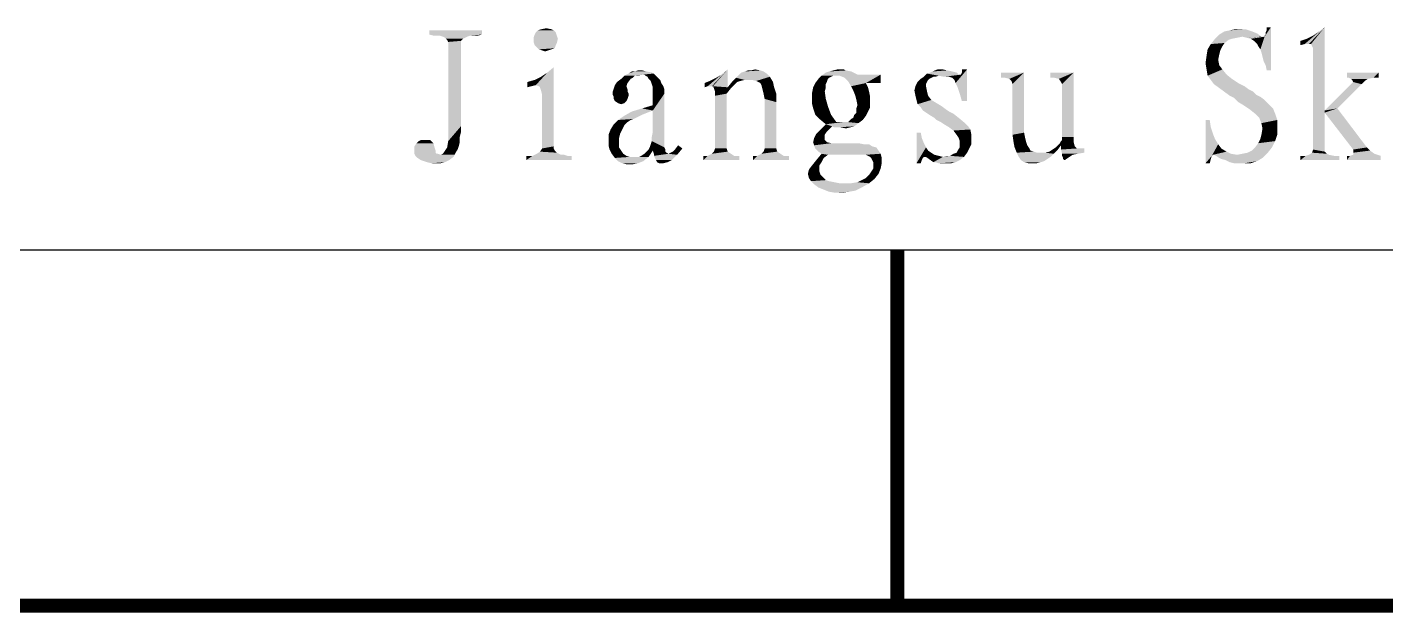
# Model space of a CAD drawing. Header units: millimetres. Extents: x 336 to 634, y 189 to 399.
# Drawn here: x 571.83 to 590.91, y 189.08 to 197.3 of the extents above; entities that cross this region are included whole.
import ezdxf

# ---------------------------------------------------------------- set-up
doc = ezdxf.new("R2010")
doc.units = ezdxf.units.MM

msp = doc.modelspace()

# ---------------------------------------------------------------- linework, layer by layer
at = {"color": 7, "linetype": 'Continuous'}
msp.add_line((361.54993, 194.17685), (628.54993, 194.17685), dxfattribs=at)
at = {"color": 7, "linetype": 'Continuous', "const_width": 0.2}
msp.add_lwpolyline([(584.04993, 194.17685), (584.04993, 189.17685)], dxfattribs=at)
at = {"color": 3, "linetype": 'Continuous', "const_width": 0.2}
msp.add_lwpolyline([(336.54993, 189.17685), (633.54993, 189.17685)], dxfattribs=at)
at = {"color": 7, "linetype": 'Continuous'}
for points in [[(578.21575, 197.25809), (577.47501, 197.19883), (577.47501, 197.25809)], [(577.47501, 197.19883), (578.21575, 197.25809), (578.21575, 197.19883)], [(578.21575, 197.19883), (577.53427, 197.18402), (577.47501, 197.19883)], [(577.57871, 197.18402), (577.53427, 197.18402), (578.21575, 197.19883)], [(577.62316, 197.18402), (577.57871, 197.18402), (578.21575, 197.19883)], [(578.05279, 197.18402), (577.62316, 197.18402), (578.21575, 197.19883)], [(578.05279, 197.18402), (577.6676, 197.1692), (577.62316, 197.18402)], [(577.6676, 197.1692), (578.05279, 197.18402), (578.00834, 197.1692)], [(578.00834, 197.1692), (577.69723, 197.15439), (577.6676, 197.1692)], [(577.69723, 197.15439), (578.00834, 197.1692), (577.97871, 197.15439)], [(577.97871, 197.15439), (577.71205, 197.13957), (577.69723, 197.15439)], [(577.71205, 197.13957), (577.97871, 197.15439), (577.94908, 197.13957)], [(577.94908, 197.13957), (577.72686, 197.12476), (577.71205, 197.13957)], [(577.72686, 197.12476), (577.94908, 197.13957), (577.93427, 197.12476)], [(578.09723, 197.18402), (578.05279, 197.18402), (578.21575, 197.19883)], [(578.09723, 197.18402), (578.21575, 197.19883), (578.15649, 197.18402)], [(579.2676, 197.18402), (578.94168, 197.15439), (578.95649, 197.19883)], [(578.94168, 197.15439), (579.2676, 197.18402), (579.28242, 197.13957)], [(579.28242, 197.13957), (578.94168, 197.09513), (578.94168, 197.15439)], [(578.94168, 197.09513), (579.28242, 197.13957), (579.2676, 197.08031)], [(579.25279, 197.22846), (578.95649, 197.19883), (578.97131, 197.22846)], [(578.95649, 197.19883), (579.25279, 197.22846), (579.2676, 197.18402)], [(579.22316, 197.25809), (578.97131, 197.22846), (579.00094, 197.25809)], [(578.97131, 197.22846), (579.22316, 197.25809), (579.25279, 197.22846)], [(579.19353, 197.27291), (579.00094, 197.25809), (579.04538, 197.27291)], [(579.00094, 197.25809), (579.19353, 197.27291), (579.22316, 197.25809)], [(579.04538, 197.27291), (579.11945, 197.28772), (579.19353, 197.27291)], [(588.74908, 197.13957), (588.70464, 197.12476), (588.45279, 197.0655)], [(588.74908, 197.13957), (588.45279, 197.0655), (588.51205, 197.13957)], [(588.89723, 197.1692), (588.51205, 197.13957), (588.57131, 197.19883)], [(588.89723, 197.1692), (588.82316, 197.15439), (588.51205, 197.13957)], [(588.51205, 197.13957), (588.82316, 197.15439), (588.74908, 197.13957)], [(589.03057, 197.24328), (589.10464, 197.21365), (588.57131, 197.19883)], [(589.03057, 197.24328), (588.57131, 197.19883), (588.64538, 197.24328)], [(588.89723, 197.1692), (588.57131, 197.19883), (589.10464, 197.21365)], [(588.98612, 197.25809), (588.64538, 197.24328), (588.71945, 197.25809)], [(588.64538, 197.24328), (588.98612, 197.25809), (589.03057, 197.24328)], [(588.8676, 197.27291), (588.94168, 197.27291), (588.71945, 197.25809)], [(588.8676, 197.27291), (588.71945, 197.25809), (588.79353, 197.27291)], [(588.71945, 197.25809), (588.94168, 197.27291), (588.98612, 197.25809)], [(588.89723, 197.1692), (589.10464, 197.21365), (589.1639, 197.1692)], [(589.1639, 197.1692), (588.95649, 197.15439), (588.89723, 197.1692)], [(589.19353, 197.1692), (589.20834, 197.1692), (588.95649, 197.15439)], [(589.17871, 197.1692), (589.19353, 197.1692), (588.95649, 197.15439)], [(589.1639, 197.1692), (589.17871, 197.1692), (588.95649, 197.15439)], [(589.01575, 197.13957), (588.95649, 197.15439), (589.20834, 197.1692)], [(589.0602, 197.10994), (589.01575, 197.13957), (589.20834, 197.1692)], [(589.08983, 197.08031), (589.0602, 197.10994), (589.20834, 197.1692)], [(589.10464, 197.0655), (589.08983, 197.08031), (589.20834, 197.1692)], [(589.11945, 197.03587), (589.10464, 197.0655), (589.20834, 197.1692)], [(589.14908, 196.99143), (589.11945, 197.03587), (589.20834, 197.1692)], [(589.14908, 196.99143), (589.20834, 197.1692), (589.29723, 197.30254)], [(589.1639, 196.94698), (589.14908, 196.99143), (589.29723, 197.30254)], [(589.17871, 196.88772), (589.1639, 196.94698), (589.29723, 197.30254)], [(589.19353, 196.82846), (589.17871, 196.88772), (589.29723, 197.30254)], [(589.22316, 196.7692), (589.19353, 196.82846), (589.29723, 197.30254)], [(589.20834, 197.1692), (589.22316, 197.19883), (589.29723, 197.30254)], [(589.20834, 197.1692), (589.20834, 197.18402), (589.22316, 197.19883)], [(589.22316, 197.22846), (589.23797, 197.25809), (589.29723, 197.30254)], [(589.22316, 197.19883), (589.22316, 197.22846), (589.29723, 197.30254)], [(589.23797, 196.69513), (589.22316, 196.7692), (589.29723, 197.30254)], [(589.29723, 197.30254), (589.23797, 197.25809), (589.23797, 197.30254)], [(589.23797, 196.69513), (589.29723, 197.30254), (589.29723, 196.69513)], [(589.77131, 197.0655), (589.71205, 197.10994), (589.80094, 197.13957)], [(589.77131, 197.0655), (589.97871, 197.24328), (590.05279, 197.30254)], [(589.83057, 197.0655), (589.77131, 197.0655), (590.05279, 197.30254)], [(589.77131, 197.0655), (589.88983, 197.18402), (589.97871, 197.24328)], [(589.77131, 197.0655), (589.80094, 197.13957), (589.88983, 197.18402)], [(589.8602, 197.0655), (589.83057, 197.0655), (590.05279, 197.30254)], [(589.87501, 197.03587), (589.8602, 197.0655), (590.05279, 197.30254)], [(589.88983, 197.00624), (589.87501, 197.03587), (590.05279, 197.30254)], [(589.88983, 196.94698), (589.88983, 197.00624), (590.05279, 197.30254)], [(589.88983, 196.94698), (590.05279, 197.30254), (590.05279, 196.13217)], [(577.93427, 197.12476), (577.74168, 197.09513), (577.72686, 197.12476)], [(577.93427, 197.12476), (577.91945, 197.10994), (577.74168, 197.09513)], [(577.74168, 197.09513), (577.91945, 197.10994), (577.91945, 195.90994)], [(577.91945, 195.90994), (577.74168, 195.70254), (577.74168, 197.09513)], [(579.2676, 197.08031), (578.95649, 197.05068), (578.94168, 197.09513)], [(578.95649, 197.05068), (579.2676, 197.08031), (579.25279, 197.05068)], [(579.25279, 197.05068), (578.98612, 197.02105), (578.95649, 197.05068)], [(578.98612, 197.02105), (579.25279, 197.05068), (579.23797, 197.00624)], [(579.23797, 197.00624), (579.01575, 196.99143), (578.98612, 197.02105)], [(579.01575, 196.99143), (579.23797, 197.00624), (579.19353, 196.99143)], [(579.19353, 196.99143), (579.0602, 196.97661), (579.01575, 196.99143)], [(579.0602, 196.97661), (579.19353, 196.99143), (579.14908, 196.97661)], [(579.14908, 196.97661), (579.10464, 196.9618), (579.0602, 196.97661)], [(588.58612, 196.97661), (588.39353, 196.90254), (588.40834, 196.99143)], [(588.58612, 196.97661), (588.57131, 196.91735), (588.39353, 196.90254)], [(588.61575, 197.03587), (588.40834, 196.99143), (588.45279, 197.0655)], [(588.40834, 196.99143), (588.61575, 197.03587), (588.58612, 196.97661)], [(588.70464, 197.12476), (588.64538, 197.08031), (588.45279, 197.0655)], [(588.45279, 197.0655), (588.64538, 197.08031), (588.61575, 197.03587)], [(589.77131, 197.0655), (589.71205, 197.05068), (589.71205, 197.10994)], [(590.05279, 196.13217), (589.88983, 195.58402), (589.88983, 196.94698)], [(588.55649, 196.84328), (588.37871, 196.79883), (588.39353, 196.90254)], [(588.37871, 196.79883), (588.55649, 196.84328), (588.57131, 196.7692)], [(588.57131, 196.7692), (588.39353, 196.70994), (588.37871, 196.79883)], [(588.39353, 196.90254), (588.57131, 196.91735), (588.55649, 196.84328)], [(588.39353, 196.70994), (588.57131, 196.7692), (588.61575, 196.70994)], [(578.97131, 196.48772), (578.85279, 196.53217), (578.95649, 196.5618)], [(578.97131, 196.48772), (578.95649, 196.5618), (579.04538, 196.60624)], [(578.97131, 196.48772), (579.13427, 196.6655), (579.22316, 196.73957)], [(579.01575, 196.47291), (578.97131, 196.48772), (579.22316, 196.73957)], [(578.97131, 196.48772), (579.04538, 196.60624), (579.13427, 196.6655)], [(579.03057, 196.45809), (579.01575, 196.47291), (579.22316, 196.73957)], [(579.04538, 196.41365), (579.03057, 196.45809), (579.22316, 196.73957)], [(579.0602, 196.35439), (579.04538, 196.41365), (579.22316, 196.73957)], [(579.0602, 196.35439), (579.22316, 196.73957), (579.22316, 195.62846)], [(580.30464, 196.57661), (580.11205, 196.53217), (580.17131, 196.57661)], [(580.11205, 196.53217), (580.30464, 196.57661), (580.2602, 196.51735)], [(580.3639, 196.62105), (580.33427, 196.59142), (580.17131, 196.57661)], [(580.3639, 196.62105), (580.17131, 196.57661), (580.21575, 196.62105)], [(580.17131, 196.57661), (580.33427, 196.59142), (580.30464, 196.57661)], [(580.63057, 196.65068), (580.4676, 196.63587), (580.21575, 196.62105)], [(580.63057, 196.65068), (580.21575, 196.62105), (580.27501, 196.65068)], [(580.3639, 196.62105), (580.21575, 196.62105), (580.4676, 196.63587)], [(580.52686, 196.68031), (580.60094, 196.6655), (580.27501, 196.65068)], [(580.3639, 196.68031), (580.52686, 196.68031), (580.27501, 196.65068)], [(580.3639, 196.68031), (580.27501, 196.65068), (580.31945, 196.68031)], [(580.27501, 196.65068), (580.60094, 196.6655), (580.63057, 196.65068)], [(580.4676, 196.69513), (580.3639, 196.68031), (580.40834, 196.69513)], [(580.3639, 196.68031), (580.4676, 196.69513), (580.52686, 196.68031)], [(580.3639, 196.62105), (580.4676, 196.63587), (580.40834, 196.62105)], [(580.49723, 196.63587), (580.4676, 196.63587), (580.63057, 196.65068)], [(580.51205, 196.62105), (580.49723, 196.63587), (580.63057, 196.65068)], [(580.51205, 196.62105), (580.63057, 196.65068), (580.6602, 196.62105)], [(580.6602, 196.62105), (580.54168, 196.60624), (580.51205, 196.62105)], [(580.54168, 196.60624), (580.6602, 196.62105), (580.68983, 196.59142)], [(580.68983, 196.59142), (580.55649, 196.57661), (580.54168, 196.60624)], [(580.55649, 196.57661), (580.68983, 196.59142), (580.71945, 196.5618)], [(580.71945, 196.5618), (580.58612, 196.54698), (580.55649, 196.57661)], [(580.58612, 196.54698), (580.71945, 196.5618), (580.73427, 196.51735)], [(581.38612, 196.47291), (581.57871, 196.63587), (581.6676, 196.70994)], [(581.44538, 196.47291), (581.38612, 196.47291), (581.6676, 196.70994)], [(581.38612, 196.47291), (581.50464, 196.59143), (581.57871, 196.63587)], [(581.38612, 196.47291), (581.41575, 196.54698), (581.50464, 196.59143)], [(581.4602, 196.47291), (581.44538, 196.47291), (581.6676, 196.70994)], [(581.4602, 196.47291), (581.6676, 196.70994), (581.6676, 196.45809)], [(581.90464, 196.5618), (581.72686, 196.53217), (581.78612, 196.59143)], [(581.90464, 196.5618), (581.84538, 196.54698), (581.72686, 196.53217)], [(582.2602, 196.60624), (581.78612, 196.59143), (581.83057, 196.63587)], [(581.90464, 196.5618), (581.78612, 196.59143), (582.2602, 196.60624)], [(582.21575, 196.65068), (581.83057, 196.63587), (581.8602, 196.6655)], [(581.83057, 196.63587), (582.21575, 196.65068), (582.2602, 196.60624)], [(582.17131, 196.68031), (581.8602, 196.6655), (581.90464, 196.68031)], [(581.8602, 196.6655), (582.17131, 196.68031), (582.21575, 196.65068)], [(581.99353, 196.69513), (582.12686, 196.69513), (581.90464, 196.68031)], [(581.99353, 196.69513), (581.90464, 196.68031), (581.94908, 196.69513)], [(581.90464, 196.68031), (582.12686, 196.69513), (582.17131, 196.68031)], [(581.9639, 196.5618), (581.90464, 196.5618), (582.2602, 196.60624)], [(582.00834, 196.5618), (581.9639, 196.5618), (582.2602, 196.60624)], [(581.99353, 196.69513), (582.05279, 196.70994), (582.12686, 196.69513)], [(582.0676, 196.54698), (582.00834, 196.5618), (582.2602, 196.60624)], [(582.09723, 196.53217), (582.0676, 196.54698), (582.2602, 196.60624)], [(582.09723, 196.53217), (582.2602, 196.60624), (582.30464, 196.53217)], [(583.07501, 196.57661), (583.0602, 196.53217), (582.89723, 196.51735)], [(583.07501, 196.57661), (582.89723, 196.51735), (582.94168, 196.57661)], [(583.14908, 196.62106), (583.11945, 196.60624), (582.94168, 196.57661)], [(583.14908, 196.62106), (582.94168, 196.57661), (582.98612, 196.62106)], [(583.11945, 196.60624), (583.08983, 196.59143), (582.94168, 196.57661)], [(582.94168, 196.57661), (583.08983, 196.59143), (583.07501, 196.57661)], [(583.48983, 196.63587), (582.98612, 196.62106), (583.04538, 196.6655)], [(583.48983, 196.63587), (583.81575, 196.63587), (582.98612, 196.62106)], [(583.14908, 196.62106), (582.98612, 196.62106), (583.81575, 196.63587)], [(583.40094, 196.68031), (583.04538, 196.6655), (583.08983, 196.68031)], [(583.04538, 196.6655), (583.40094, 196.68031), (583.48983, 196.63587)], [(583.32686, 196.69513), (583.08983, 196.68031), (583.14908, 196.69513)], [(583.08983, 196.68031), (583.32686, 196.69513), (583.40094, 196.68031)], [(583.25279, 196.70994), (583.29723, 196.70994), (583.14908, 196.69513)], [(583.25279, 196.70994), (583.14908, 196.69513), (583.20834, 196.70994)], [(583.14908, 196.69513), (583.29723, 196.70994), (583.32686, 196.69513)], [(583.17871, 196.62106), (583.14908, 196.62106), (583.81575, 196.63587)], [(583.23797, 196.62106), (583.17871, 196.62106), (583.81575, 196.63587)], [(583.31205, 196.59143), (583.23797, 196.62106), (583.81575, 196.63587)], [(583.35649, 196.54698), (583.31205, 196.59143), (583.81575, 196.63587)], [(583.60834, 196.51735), (583.35649, 196.54698), (583.81575, 196.63587)], [(583.60834, 196.51735), (583.81575, 196.63587), (583.81575, 196.51735)], [(584.49723, 196.57661), (584.48242, 196.5618), (584.33427, 196.53217)], [(584.49723, 196.57661), (584.33427, 196.53217), (584.37871, 196.57661)], [(584.33427, 196.53217), (584.48242, 196.5618), (584.4676, 196.53217)], [(584.55649, 196.60624), (584.52686, 196.59142), (584.37871, 196.57661)], [(584.55649, 196.60624), (584.37871, 196.57661), (584.42316, 196.60624)], [(584.37871, 196.57661), (584.52686, 196.59142), (584.49723, 196.57661)], [(584.63057, 196.62105), (584.42316, 196.60624), (584.4676, 196.65068)], [(584.55649, 196.60624), (584.42316, 196.60624), (584.63057, 196.62105)], [(584.88242, 196.6655), (584.4676, 196.65068), (584.51205, 196.6655)], [(584.4676, 196.65068), (584.88242, 196.6655), (584.91205, 196.63587)], [(584.4676, 196.65068), (584.91205, 196.63587), (584.63057, 196.62105)], [(584.82316, 196.68031), (584.51205, 196.6655), (584.54168, 196.68031)], [(584.51205, 196.6655), (584.82316, 196.68031), (584.88242, 196.6655)], [(584.68983, 196.70994), (584.74908, 196.69513), (584.54168, 196.68031)], [(584.68983, 196.70994), (584.54168, 196.68031), (584.61575, 196.70994)], [(584.54168, 196.68031), (584.74908, 196.69513), (584.82316, 196.68031)], [(584.55649, 196.60624), (584.63057, 196.62105), (584.58612, 196.60624)], [(584.92686, 196.63587), (584.94168, 196.63587), (584.63057, 196.62105)], [(584.91205, 196.63587), (584.92686, 196.63587), (584.63057, 196.62105)], [(584.70464, 196.60624), (584.63057, 196.62105), (584.94168, 196.63587)], [(584.77871, 196.60624), (584.70464, 196.60624), (584.94168, 196.63587)], [(584.82316, 196.59142), (584.77871, 196.60624), (584.94168, 196.63587)], [(584.85279, 196.5618), (584.82316, 196.59142), (584.94168, 196.63587)], [(584.8676, 196.51735), (584.85279, 196.5618), (584.94168, 196.63587)], [(584.8676, 196.51735), (584.94168, 196.63587), (585.03057, 196.70994)], [(584.89723, 196.45809), (584.8676, 196.51735), (585.03057, 196.70994)], [(584.92686, 196.3692), (584.89723, 196.45809), (585.03057, 196.70994)], [(584.95649, 196.2655), (584.92686, 196.3692), (585.03057, 196.70994)], [(584.94168, 196.63587), (584.95649, 196.6655), (585.03057, 196.70994)], [(585.03057, 196.70994), (584.95649, 196.6655), (584.95649, 196.70994)], [(584.95649, 196.2655), (585.03057, 196.70994), (585.03057, 196.2655)], [(585.83057, 196.6655), (585.50464, 196.59143), (585.50464, 196.6655)], [(585.5639, 196.59143), (585.50464, 196.59143), (585.83057, 196.6655)], [(585.62316, 196.57661), (585.5639, 196.59143), (585.83057, 196.6655)], [(585.65279, 196.54698), (585.62316, 196.57661), (585.83057, 196.6655)], [(585.6676, 196.50254), (585.65279, 196.54698), (585.83057, 196.6655)], [(585.6676, 196.50254), (585.83057, 196.6655), (585.83057, 195.82105)], [(586.52686, 196.6655), (586.20094, 196.59143), (586.20094, 196.6655)], [(586.2602, 196.59143), (586.20094, 196.59143), (586.52686, 196.6655)], [(586.31945, 196.57661), (586.2602, 196.59143), (586.52686, 196.6655)], [(586.34908, 196.53217), (586.31945, 196.57661), (586.52686, 196.6655)], [(586.3639, 196.50254), (586.34908, 196.53217), (586.52686, 196.6655)], [(586.3639, 196.30994), (586.3639, 196.50254), (586.52686, 196.6655)], [(586.3639, 196.1618), (586.3639, 196.30994), (586.52686, 196.6655)], [(586.3639, 196.02846), (586.3639, 196.1618), (586.52686, 196.6655)], [(586.3639, 195.90994), (586.3639, 196.02846), (586.52686, 196.6655)], [(586.3639, 195.82105), (586.3639, 195.90994), (586.52686, 196.6655)], [(586.3639, 195.7618), (586.3639, 195.82105), (586.52686, 196.6655)], [(586.3639, 195.7618), (586.52686, 196.6655), (586.52686, 195.7618)], [(588.61575, 196.70994), (588.40834, 196.62105), (588.39353, 196.70994)], [(588.61575, 196.70994), (588.67501, 196.63587), (588.40834, 196.62105)], [(588.40834, 196.62105), (588.67501, 196.63587), (588.74908, 196.57661)], [(588.74908, 196.57661), (588.45279, 196.5618), (588.40834, 196.62105)], [(588.45279, 196.5618), (588.74908, 196.57661), (588.83797, 196.51735)], [(588.83797, 196.51735), (588.49723, 196.50254), (588.45279, 196.5618)], [(590.80834, 196.6655), (590.3639, 196.59143), (590.3639, 196.6655)], [(590.39353, 196.59143), (590.3639, 196.59143), (590.80834, 196.6655)], [(590.73427, 196.59143), (590.39353, 196.59143), (590.80834, 196.6655)], [(590.73427, 196.59143), (590.42316, 196.57661), (590.39353, 196.59143)], [(590.42316, 196.57661), (590.73427, 196.59143), (590.6602, 196.57661)], [(590.6602, 196.57661), (590.43797, 196.5618), (590.42316, 196.57661)], [(590.43797, 196.5618), (590.6602, 196.57661), (590.61575, 196.54698)], [(590.61575, 196.54698), (590.45279, 196.53217), (590.43797, 196.5618)], [(590.73427, 196.59143), (590.80834, 196.6655), (590.80834, 196.59143)], [(578.85279, 196.53217), (578.97131, 196.48772), (578.91205, 196.47291)], [(578.91205, 196.47291), (578.85279, 196.45809), (578.85279, 196.53217)], [(580.2602, 196.42846), (580.05279, 196.39883), (580.0676, 196.44328)], [(580.05279, 196.39883), (580.2602, 196.42846), (580.2602, 196.39883)], [(580.2602, 196.39883), (580.27501, 196.3692), (580.05279, 196.35439)], [(580.2602, 196.39883), (580.05279, 196.35439), (580.05279, 196.39883)], [(580.05279, 196.35439), (580.27501, 196.3692), (580.27501, 196.33957)], [(580.24538, 196.47291), (580.0676, 196.44328), (580.08242, 196.48772)], [(580.0676, 196.44328), (580.24538, 196.47291), (580.2602, 196.42846)], [(580.2602, 196.51735), (580.08242, 196.48772), (580.11205, 196.53217)], [(580.08242, 196.48772), (580.2602, 196.51735), (580.24538, 196.47291)], [(580.73427, 196.51735), (580.60094, 196.50254), (580.58612, 196.54698)], [(580.60094, 196.50254), (580.73427, 196.51735), (580.7639, 196.47291)], [(580.7639, 196.47291), (580.61575, 196.45809), (580.60094, 196.50254)], [(580.60094, 195.7618), (580.61575, 195.83587), (580.77871, 196.3692)], [(580.60094, 195.70254), (580.60094, 195.7618), (580.77871, 196.3692)], [(580.60094, 195.70254), (580.77871, 196.3692), (580.77871, 195.61365)], [(580.61575, 196.45809), (580.7639, 196.47291), (580.77871, 196.42846)], [(580.77871, 196.42846), (580.61575, 196.39883), (580.61575, 196.45809)], [(580.61575, 196.39883), (580.77871, 196.42846), (580.77871, 196.3692)], [(580.77871, 196.3692), (580.61575, 196.20624), (580.61575, 196.39883)], [(580.61575, 196.13217), (580.61575, 196.20624), (580.77871, 196.3692)], [(580.61575, 196.01365), (580.61575, 196.13217), (580.77871, 196.3692)], [(580.61575, 195.92476), (580.61575, 196.01365), (580.77871, 196.3692)], [(580.61575, 195.83587), (580.61575, 195.92476), (580.77871, 196.3692)], [(581.38612, 196.47291), (581.34168, 196.51735), (581.41575, 196.54698)], [(581.38612, 196.47291), (581.34168, 196.45809), (581.34168, 196.51735)], [(581.6676, 196.45809), (581.47501, 196.44328), (581.4602, 196.47291)], [(581.71205, 196.44328), (581.47501, 196.44328), (581.6676, 196.45809)], [(581.71205, 196.44328), (581.48983, 196.39883), (581.47501, 196.44328)], [(581.48983, 196.39883), (581.71205, 196.44328), (581.65279, 196.3692)], [(581.65279, 196.3692), (581.48983, 196.33957), (581.48983, 196.39883)], [(581.48983, 195.59883), (581.48983, 196.33957), (581.65279, 196.3692)], [(581.48983, 195.59883), (581.65279, 196.3692), (581.65279, 195.59883)], [(581.80094, 196.53217), (581.77131, 196.50254), (581.6676, 196.45809)], [(581.80094, 196.53217), (581.6676, 196.45809), (581.72686, 196.53217)], [(581.6676, 196.45809), (581.77131, 196.50254), (581.71205, 196.44328)], [(581.72686, 196.53217), (581.84538, 196.54698), (581.80094, 196.53217)], [(582.30464, 196.53217), (582.12686, 196.51735), (582.09723, 196.53217)], [(582.14168, 196.48772), (582.12686, 196.51735), (582.30464, 196.53217)], [(582.14168, 196.48772), (582.30464, 196.53217), (582.31945, 196.45809)], [(582.31945, 196.45809), (582.15649, 196.42846), (582.14168, 196.48772)], [(582.17131, 196.3692), (582.15649, 196.42846), (582.31945, 196.45809)], [(582.17131, 196.3692), (582.31945, 196.45809), (582.34908, 196.3692)], [(582.34908, 196.3692), (582.18612, 196.29513), (582.17131, 196.3692)], [(582.18612, 196.29513), (582.34908, 196.3692), (582.34908, 196.25068)], [(583.04538, 196.45809), (583.03057, 196.39883), (582.85279, 196.38402)], [(583.04538, 196.45809), (582.85279, 196.38402), (582.8676, 196.45809)], [(582.85279, 196.30994), (582.85279, 196.38402), (583.03057, 196.39883)], [(582.85279, 196.30994), (583.03057, 196.39883), (583.04538, 196.29513)], [(583.04538, 196.50254), (582.8676, 196.45809), (582.89723, 196.51735)], [(582.8676, 196.45809), (583.04538, 196.50254), (583.04538, 196.45809)], [(582.89723, 196.51735), (583.0602, 196.53217), (583.04538, 196.50254)], [(583.60834, 196.51735), (583.40094, 196.47291), (583.35649, 196.54698)], [(583.40094, 196.47291), (583.60834, 196.51735), (583.63797, 196.45809)], [(583.63797, 196.45809), (583.43057, 196.41365), (583.40094, 196.47291)], [(583.43057, 196.41365), (583.63797, 196.45809), (583.65279, 196.39883)], [(583.65279, 196.39883), (583.4602, 196.33957), (583.43057, 196.41365)], [(583.4602, 196.33957), (583.65279, 196.39883), (583.6676, 196.32476)], [(584.45279, 196.47291), (584.28983, 196.41365), (584.30464, 196.47291)], [(584.28983, 196.41365), (584.45279, 196.47291), (584.4676, 196.39883)], [(584.4676, 196.39883), (584.30464, 196.33957), (584.28983, 196.41365)], [(584.4676, 196.53217), (584.45279, 196.50254), (584.30464, 196.47291)], [(584.4676, 196.53217), (584.30464, 196.47291), (584.33427, 196.53217)], [(584.30464, 196.47291), (584.45279, 196.50254), (584.45279, 196.47291)], [(584.30464, 196.33957), (584.4676, 196.39883), (584.48242, 196.33957)], [(585.83057, 195.82105), (585.6676, 195.79143), (585.6676, 196.50254)], [(588.49723, 196.50254), (588.83797, 196.51735), (588.92686, 196.47291)], [(588.92686, 196.47291), (588.71945, 196.33957), (588.49723, 196.50254)], [(588.92686, 196.47291), (588.98612, 196.42846), (588.71945, 196.33957)], [(588.98612, 196.42846), (589.04538, 196.39883), (588.71945, 196.33957)], [(589.04538, 196.39883), (589.08983, 196.35439), (588.71945, 196.33957)], [(590.57131, 196.50254), (590.05279, 196.13217), (590.45279, 196.53217)], [(590.57131, 196.50254), (590.23057, 196.1618), (590.05279, 196.13217)], [(590.45279, 196.53217), (590.61575, 196.54698), (590.57131, 196.50254)], [(579.22316, 195.62846), (579.0602, 195.59883), (579.0602, 196.35439)], [(580.27501, 196.33957), (580.0676, 196.32476), (580.05279, 196.35439)], [(580.0676, 196.29513), (580.0676, 196.32476), (580.27501, 196.33957)], [(580.0676, 196.29513), (580.27501, 196.33957), (580.2602, 196.29513)], [(580.2602, 196.29513), (580.08242, 196.2655), (580.0676, 196.29513)], [(580.08242, 196.2655), (580.2602, 196.29513), (580.24538, 196.2655)], [(580.24538, 196.2655), (580.12686, 196.23587), (580.08242, 196.2655)], [(580.12686, 196.23587), (580.24538, 196.2655), (580.21575, 196.23587)], [(580.21575, 196.23587), (580.17131, 196.22105), (580.12686, 196.23587)], [(580.61575, 196.13217), (580.4676, 196.1618), (580.61575, 196.20624)], [(582.34908, 196.25068), (582.18612, 195.59883), (582.18612, 196.29513)], [(582.18612, 195.59883), (582.34908, 196.25068), (582.34908, 195.59883)], [(583.04538, 196.29513), (582.85279, 196.22105), (582.85279, 196.30994)], [(582.85279, 196.22105), (583.04538, 196.29513), (583.07501, 196.19143)], [(583.07501, 196.19143), (582.8676, 196.16179), (582.85279, 196.22105)], [(582.88242, 196.11735), (582.8676, 196.16179), (583.07501, 196.19143)], [(582.89723, 196.07291), (582.88242, 196.11735), (583.07501, 196.19143)], [(582.89723, 196.07291), (583.07501, 196.19143), (583.11945, 196.07291)], [(583.6676, 196.32476), (583.47501, 196.28031), (583.4602, 196.33957)], [(583.47501, 196.28031), (583.6676, 196.32476), (583.6676, 196.25068)], [(583.6676, 196.25068), (583.48983, 196.20624), (583.47501, 196.28031)], [(583.6676, 196.17661), (583.47501, 196.16179), (583.48983, 196.20624)], [(583.47501, 196.16179), (583.6676, 196.17661), (583.63797, 196.11735)], [(583.48983, 196.20624), (583.6676, 196.25068), (583.6676, 196.17661)], [(584.48242, 196.33957), (584.31945, 196.28031), (584.30464, 196.33957)], [(584.31945, 196.28031), (584.48242, 196.33957), (584.52686, 196.28031)], [(584.52686, 196.28031), (584.33427, 196.22105), (584.31945, 196.28031)], [(584.52686, 196.28031), (584.60094, 196.23587), (584.33427, 196.22105)], [(584.33427, 196.22105), (584.60094, 196.23587), (584.67501, 196.19143)], [(584.67501, 196.19143), (584.37871, 196.17661), (584.33427, 196.22105)], [(584.37871, 196.17661), (584.67501, 196.19143), (584.73427, 196.14698)], [(584.73427, 196.14698), (584.40834, 196.13217), (584.37871, 196.17661)], [(588.71945, 196.33957), (589.08983, 196.35439), (589.14908, 196.32476)], [(589.14908, 196.32476), (588.77871, 196.30994), (588.71945, 196.33957)], [(588.77871, 196.30994), (589.14908, 196.32476), (589.20834, 196.28031)], [(589.20834, 196.28031), (588.83797, 196.25068), (588.77871, 196.30994)], [(588.83797, 196.25068), (589.20834, 196.28031), (589.2676, 196.22105)], [(589.2676, 196.22105), (588.91205, 196.20624), (588.83797, 196.25068)], [(588.91205, 196.20624), (589.2676, 196.22105), (589.32686, 196.1618)], [(589.32686, 196.1618), (589.00094, 196.14698), (588.91205, 196.20624)], [(580.30464, 195.99883), (580.2602, 195.9692), (580.0676, 195.93957)], [(580.30464, 195.99883), (580.0676, 195.93957), (580.12686, 195.99883)], [(580.40834, 196.04328), (580.12686, 195.99883), (580.21575, 196.05809)], [(580.40834, 196.04328), (580.34908, 196.01365), (580.12686, 195.99883)], [(580.12686, 195.99883), (580.34908, 196.01365), (580.30464, 195.99883)], [(580.54168, 196.10254), (580.21575, 196.05809), (580.31945, 196.11735)], [(580.54168, 196.10254), (580.4676, 196.07291), (580.21575, 196.05809)], [(580.21575, 196.05809), (580.4676, 196.07291), (580.40834, 196.04328)], [(580.61575, 196.13217), (580.31945, 196.11735), (580.4676, 196.1618)], [(580.31945, 196.11735), (580.61575, 196.13217), (580.54168, 196.10254)], [(583.11945, 196.07291), (582.95649, 196.01365), (582.89723, 196.07291)], [(582.95649, 196.01365), (583.11945, 196.07291), (583.19353, 195.9692)], [(583.19353, 195.9692), (583.04538, 195.93957), (582.95649, 196.01365)], [(583.35649, 195.9692), (583.37131, 195.98402), (583.5639, 195.99883)], [(583.35649, 195.9692), (583.5639, 195.99883), (583.50464, 195.95439)], [(583.5639, 195.99883), (583.37131, 195.98402), (583.40094, 196.01365)], [(583.40094, 196.01365), (583.43057, 196.02846), (583.60834, 196.05809)], [(583.40094, 196.01365), (583.60834, 196.05809), (583.5639, 195.99883)], [(583.60834, 196.05809), (583.43057, 196.02846), (583.44538, 196.07291)], [(583.44538, 196.07291), (583.47501, 196.10254), (583.63797, 196.11735)], [(583.44538, 196.07291), (583.63797, 196.11735), (583.60834, 196.05809)], [(583.63797, 196.11735), (583.47501, 196.10254), (583.47501, 196.16179)], [(584.40834, 196.13217), (584.73427, 196.14698), (584.77871, 196.11735)], [(584.77871, 196.11735), (584.49723, 196.07291), (584.40834, 196.13217)], [(584.77871, 196.11735), (584.83797, 196.08772), (584.49723, 196.07291)], [(584.57131, 196.02846), (584.49723, 196.07291), (584.83797, 196.08772)], [(584.57131, 196.02846), (584.83797, 196.08772), (584.91205, 196.02846)], [(584.91205, 196.02846), (584.60094, 195.99883), (584.57131, 196.02846)], [(584.6602, 195.9692), (584.60094, 195.99883), (584.91205, 196.02846)], [(584.6602, 195.9692), (584.91205, 196.02846), (585.00094, 195.95439)], [(588.43797, 195.99883), (588.45279, 195.89513), (588.37871, 195.39143)], [(588.43797, 195.99883), (588.37871, 195.39143), (588.37871, 195.99883)], [(589.07501, 196.08772), (589.00094, 196.14698), (589.32686, 196.1618)], [(589.07501, 196.08772), (589.32686, 196.1618), (589.35649, 196.08772)], [(589.35649, 196.08772), (589.13427, 196.02846), (589.07501, 196.08772)], [(589.13427, 196.02846), (589.35649, 196.08772), (589.38612, 195.99883)], [(589.38612, 195.99883), (589.1639, 195.95439), (589.13427, 196.02846)], [(589.1639, 195.95439), (589.38612, 195.99883), (589.38612, 195.89513)], [(590.05279, 196.13217), (590.05279, 196.10254), (589.88983, 195.58402)], [(589.88983, 195.58402), (590.05279, 196.10254), (590.05279, 195.55439)], [(590.05279, 196.10254), (590.05279, 196.13217), (590.23057, 196.1618)], [(590.05279, 196.10254), (590.23057, 196.1618), (590.64538, 195.61365)], [(590.64538, 195.61365), (590.45279, 195.58402), (590.05279, 196.10254)], [(577.91945, 195.90994), (577.91945, 195.82105), (577.74168, 195.70254)], [(577.91945, 195.82105), (577.90464, 195.7618), (577.74168, 195.70254)], [(580.18612, 195.8655), (580.15649, 195.80624), (579.99353, 195.79143)], [(580.18612, 195.8655), (579.99353, 195.79143), (580.02316, 195.8655)], [(579.99353, 195.79143), (580.15649, 195.80624), (580.14168, 195.74698)], [(580.23057, 195.93957), (580.21575, 195.92476), (580.02316, 195.8655)], [(580.23057, 195.93957), (580.02316, 195.8655), (580.0676, 195.93957)], [(580.02316, 195.8655), (580.21575, 195.92476), (580.18612, 195.8655)], [(580.0676, 195.93957), (580.2602, 195.9692), (580.23057, 195.93957)], [(583.03057, 195.79143), (582.88242, 195.74698), (582.91205, 195.80624)], [(583.08983, 195.8655), (583.0602, 195.83587), (582.91205, 195.80624)], [(583.08983, 195.8655), (582.91205, 195.80624), (582.97131, 195.8655)], [(582.91205, 195.80624), (583.0602, 195.83587), (583.03057, 195.79143)], [(583.13427, 195.90994), (582.97131, 195.8655), (583.04538, 195.93957)], [(582.97131, 195.8655), (583.13427, 195.90994), (583.08983, 195.8655)], [(583.35649, 195.9692), (583.50464, 195.95439), (583.04538, 195.93957)], [(583.34168, 195.9692), (583.35649, 195.9692), (583.04538, 195.93957)], [(583.31205, 195.9692), (583.34168, 195.9692), (583.04538, 195.93957)], [(583.28242, 195.9692), (583.31205, 195.9692), (583.04538, 195.93957)], [(583.23797, 195.9692), (583.28242, 195.9692), (583.04538, 195.93957)], [(583.19353, 195.9692), (583.23797, 195.9692), (583.04538, 195.93957)], [(583.13427, 195.90994), (583.04538, 195.93957), (583.50464, 195.95439)], [(583.13427, 195.90994), (583.50464, 195.95439), (583.44538, 195.90994)], [(583.44538, 195.90994), (583.1639, 195.89513), (583.13427, 195.90994)], [(583.20834, 195.89513), (583.1639, 195.89513), (583.44538, 195.90994)], [(583.25279, 195.89513), (583.20834, 195.89513), (583.44538, 195.90994)], [(583.25279, 195.89513), (583.44538, 195.90994), (583.38612, 195.89513)], [(583.38612, 195.89513), (583.32686, 195.88031), (583.25279, 195.89513)], [(584.37871, 195.82105), (584.39353, 195.74698), (584.31945, 195.39143)], [(584.37871, 195.82105), (584.31945, 195.39143), (584.31945, 195.82105)], [(585.00094, 195.95439), (584.70464, 195.93957), (584.6602, 195.9692)], [(584.70464, 195.93957), (585.00094, 195.95439), (585.04538, 195.90994)], [(585.04538, 195.90994), (584.77871, 195.89513), (584.70464, 195.93957)], [(584.77871, 195.89513), (585.04538, 195.90994), (585.07501, 195.8655)], [(585.07501, 195.8655), (584.83797, 195.85068), (584.77871, 195.89513)], [(584.88242, 195.79143), (584.83797, 195.85068), (585.07501, 195.8655)], [(584.88242, 195.79143), (585.07501, 195.8655), (585.08983, 195.79143)], [(585.6676, 195.79143), (585.83057, 195.82105), (585.84538, 195.74698)], [(588.45279, 195.89513), (588.48242, 195.80624), (588.37871, 195.39143)], [(588.48242, 195.80624), (588.51205, 195.73217), (588.37871, 195.39143)], [(589.38612, 195.89513), (589.17871, 195.88031), (589.1639, 195.95439)], [(589.1639, 195.79143), (589.17871, 195.88031), (589.38612, 195.89513)], [(589.1639, 195.79143), (589.38612, 195.89513), (589.38612, 195.79143)], [(577.53427, 195.67291), (577.2676, 195.62846), (577.29723, 195.67291)], [(577.2676, 195.62846), (577.53427, 195.67291), (577.54908, 195.61365)], [(577.54908, 195.61365), (577.2676, 195.55439), (577.2676, 195.62846)], [(577.54908, 195.61365), (577.5639, 195.5692), (577.2676, 195.55439)], [(577.51945, 195.68772), (577.29723, 195.67291), (577.32686, 195.70254)], [(577.29723, 195.67291), (577.51945, 195.68772), (577.53427, 195.67291)], [(577.4602, 195.71735), (577.48983, 195.71735), (577.32686, 195.70254)], [(577.41575, 195.71735), (577.4602, 195.71735), (577.32686, 195.70254)], [(577.38612, 195.71735), (577.41575, 195.71735), (577.32686, 195.70254)], [(577.38612, 195.71735), (577.32686, 195.70254), (577.35649, 195.71735)], [(577.32686, 195.70254), (577.48983, 195.71735), (577.51945, 195.68772)], [(577.87501, 195.58402), (577.69723, 195.5692), (577.72686, 195.61365)], [(577.90464, 195.68772), (577.72686, 195.61365), (577.74168, 195.70254)], [(577.90464, 195.68772), (577.88983, 195.62846), (577.72686, 195.61365)], [(577.72686, 195.61365), (577.88983, 195.62846), (577.87501, 195.58402)], [(577.74168, 195.70254), (577.90464, 195.7618), (577.90464, 195.68772)], [(579.0602, 195.59883), (579.22316, 195.62846), (579.22316, 195.59883)], [(580.14168, 195.74698), (579.99353, 195.71735), (579.99353, 195.79143)], [(579.99353, 195.71735), (580.14168, 195.74698), (580.14168, 195.67291)], [(580.14168, 195.67291), (579.99353, 195.64328), (579.99353, 195.71735)], [(579.99353, 195.64328), (580.14168, 195.67291), (580.14168, 195.61365)], [(580.14168, 195.61365), (580.00834, 195.58402), (579.99353, 195.64328)], [(580.00834, 195.58402), (580.14168, 195.61365), (580.17131, 195.5692)], [(580.77871, 195.61365), (580.55649, 195.58402), (580.57131, 195.61365)], [(580.55649, 195.58402), (580.77871, 195.61365), (580.79353, 195.58402)], [(580.57131, 195.61365), (580.58612, 195.65809), (580.60094, 195.70254)], [(580.77871, 195.61365), (580.57131, 195.61365), (580.60094, 195.70254)], [(581.03057, 195.59883), (580.92686, 195.58402), (580.97131, 195.64328)], [(583.03057, 195.74698), (583.03057, 195.71735), (582.8676, 195.68772)], [(583.03057, 195.74698), (582.8676, 195.68772), (582.88242, 195.74698)], [(582.8676, 195.68772), (583.03057, 195.71735), (583.0602, 195.68772)], [(583.0602, 195.68772), (582.88242, 195.64328), (582.8676, 195.68772)], [(582.88242, 195.74698), (583.03057, 195.79143), (583.03057, 195.74698)], [(583.0602, 195.68772), (583.11945, 195.67291), (582.88242, 195.64328)], [(583.50464, 195.67291), (583.57871, 195.65809), (582.88242, 195.64328)], [(583.17871, 195.67291), (583.50464, 195.67291), (582.88242, 195.64328)], [(583.11945, 195.67291), (583.17871, 195.67291), (582.88242, 195.64328)], [(583.57871, 195.65809), (583.65279, 195.65809), (582.88242, 195.64328)], [(582.88242, 195.64328), (583.65279, 195.65809), (583.69723, 195.62846)], [(583.69723, 195.62846), (582.89723, 195.59883), (582.88242, 195.64328)], [(583.69723, 195.62846), (583.75649, 195.61365), (582.89723, 195.59883)], [(582.89723, 195.59883), (583.75649, 195.61365), (583.78612, 195.5692)], [(584.39353, 195.74698), (584.42316, 195.67291), (584.31945, 195.39143)], [(584.42316, 195.67291), (584.45279, 195.61365), (584.31945, 195.39143)], [(584.45279, 195.61365), (584.48242, 195.5692), (584.31945, 195.39143)], [(585.08983, 195.79143), (584.91205, 195.74698), (584.88242, 195.79143)], [(585.0602, 195.59883), (584.89723, 195.5692), (584.92686, 195.61365)], [(584.91205, 195.74698), (585.08983, 195.79143), (585.08983, 195.73217)], [(585.08983, 195.73217), (584.92686, 195.70254), (584.91205, 195.74698)], [(584.92686, 195.65809), (584.92686, 195.70254), (585.08983, 195.73217)], [(584.92686, 195.65809), (585.08983, 195.73217), (585.08983, 195.65809)], [(585.08983, 195.65809), (584.92686, 195.61365), (584.92686, 195.65809)], [(584.92686, 195.61365), (585.08983, 195.65809), (585.0602, 195.59883)], [(585.84538, 195.74698), (585.68242, 195.68772), (585.6676, 195.79143)], [(585.68242, 195.68772), (585.84538, 195.74698), (585.8602, 195.68772)], [(585.8602, 195.68772), (585.69723, 195.61365), (585.68242, 195.68772)], [(585.8602, 195.68772), (585.87501, 195.64328), (585.69723, 195.61365)], [(585.69723, 195.61365), (585.87501, 195.64328), (585.90464, 195.59883)], [(585.90464, 195.59883), (585.72686, 195.53957), (585.69723, 195.61365)], [(586.23057, 195.58402), (586.27501, 195.61365), (586.34908, 195.64328)], [(586.23057, 195.58402), (586.34908, 195.64328), (586.30464, 195.58402)], [(586.34908, 195.64328), (586.27501, 195.61365), (586.30464, 195.64328)], [(586.30464, 195.64328), (586.33427, 195.67291), (586.52686, 195.68772)], [(586.34908, 195.64328), (586.30464, 195.64328), (586.52686, 195.68772)], [(586.52686, 195.68772), (586.33427, 195.67291), (586.34908, 195.70254)], [(586.34908, 195.70254), (586.3639, 195.71735), (586.52686, 195.7618)], [(586.34908, 195.70254), (586.52686, 195.7618), (586.52686, 195.68772)], [(586.34908, 195.64328), (586.52686, 195.68772), (586.54168, 195.62846)], [(586.54168, 195.62846), (586.34908, 195.58402), (586.34908, 195.64328)], [(586.54168, 195.62846), (586.57131, 195.59883), (586.34908, 195.58402)], [(586.52686, 195.7618), (586.3639, 195.71735), (586.3639, 195.7618)], [(588.51205, 195.73217), (588.55649, 195.65809), (588.37871, 195.39143)], [(588.55649, 195.65809), (588.4676, 195.49513), (588.37871, 195.39143)], [(588.55649, 195.65809), (588.48242, 195.50994), (588.4676, 195.49513)], [(588.55649, 195.65809), (588.60094, 195.59883), (588.48242, 195.50994)], [(588.97131, 195.53957), (589.03057, 195.5692), (589.31205, 195.61365)], [(588.97131, 195.53957), (589.31205, 195.61365), (589.25279, 195.53957)], [(589.31205, 195.61365), (589.03057, 195.5692), (589.07501, 195.61365)], [(589.07501, 195.61365), (589.11945, 195.67291), (589.35649, 195.70254)], [(589.07501, 195.61365), (589.35649, 195.70254), (589.31205, 195.61365)], [(589.35649, 195.70254), (589.11945, 195.67291), (589.14908, 195.73217)], [(589.38612, 195.79143), (589.14908, 195.73217), (589.1639, 195.79143)], [(589.14908, 195.73217), (589.38612, 195.79143), (589.35649, 195.70254)], [(590.45279, 195.58402), (590.64538, 195.61365), (590.68983, 195.5692)], [(577.2676, 195.55439), (577.5639, 195.5692), (577.5639, 195.53957)], [(577.5639, 195.53957), (577.2676, 195.52476), (577.2676, 195.55439)], [(577.2676, 195.52476), (577.5639, 195.53957), (577.57871, 195.52476)], [(577.57871, 195.52476), (577.28242, 195.49513), (577.2676, 195.52476)], [(577.59353, 195.52476), (577.63797, 195.50994), (577.28242, 195.49513)], [(577.57871, 195.52476), (577.59353, 195.52476), (577.28242, 195.49513)], [(577.63797, 195.50994), (577.83057, 195.50994), (577.28242, 195.49513)], [(577.28242, 195.49513), (577.83057, 195.50994), (577.81575, 195.48031)], [(577.81575, 195.48031), (577.31205, 195.4655), (577.28242, 195.49513)], [(577.35649, 195.43587), (577.31205, 195.4655), (577.81575, 195.48031)], [(577.35649, 195.43587), (577.81575, 195.48031), (577.75649, 195.43587)], [(577.75649, 195.43587), (577.40094, 195.42105), (577.35649, 195.43587)], [(577.44538, 195.40624), (577.40094, 195.42105), (577.75649, 195.43587)], [(577.44538, 195.40624), (577.75649, 195.43587), (577.69723, 195.40624)], [(577.63797, 195.50994), (577.6676, 195.52476), (577.84538, 195.53957)], [(577.63797, 195.50994), (577.84538, 195.53957), (577.83057, 195.50994)], [(577.84538, 195.53957), (577.6676, 195.52476), (577.69723, 195.5692)], [(577.69723, 195.5692), (577.87501, 195.58402), (577.84538, 195.53957)], [(579.41575, 195.49513), (579.47501, 195.49513), (578.83797, 195.43587)], [(578.92686, 195.49513), (579.41575, 195.49513), (578.83797, 195.43587)], [(578.92686, 195.49513), (578.83797, 195.43587), (578.83797, 195.49513)], [(578.83797, 195.43587), (579.47501, 195.49513), (579.47501, 195.43587)], [(579.29723, 195.52476), (579.32686, 195.50994), (578.92686, 195.49513)], [(579.29723, 195.52476), (578.92686, 195.49513), (578.98612, 195.52476)], [(579.32686, 195.50994), (579.37131, 195.50994), (578.92686, 195.49513)], [(578.92686, 195.49513), (579.37131, 195.50994), (579.41575, 195.49513)], [(579.2676, 195.53957), (578.98612, 195.52476), (579.03057, 195.55439)], [(578.98612, 195.52476), (579.2676, 195.53957), (579.29723, 195.52476)], [(579.22316, 195.59883), (579.23797, 195.5692), (579.03057, 195.55439)], [(579.22316, 195.59883), (579.03057, 195.55439), (579.0602, 195.59883)], [(579.03057, 195.55439), (579.23797, 195.5692), (579.2676, 195.53957)], [(580.17131, 195.5692), (580.03797, 195.52476), (580.00834, 195.58402)], [(580.03797, 195.52476), (580.17131, 195.5692), (580.20094, 195.52476)], [(580.20094, 195.52476), (580.08242, 195.4655), (580.03797, 195.52476)], [(580.20094, 195.52476), (580.24538, 195.49513), (580.08242, 195.4655)], [(580.24538, 195.49513), (580.28983, 195.48031), (580.08242, 195.4655)], [(580.42316, 195.48031), (580.55649, 195.48031), (580.08242, 195.4655)], [(580.37871, 195.48031), (580.42316, 195.48031), (580.08242, 195.4655)], [(580.33427, 195.48031), (580.37871, 195.48031), (580.08242, 195.4655)], [(580.28983, 195.48031), (580.33427, 195.48031), (580.08242, 195.4655)], [(580.12686, 195.42106), (580.08242, 195.4655), (580.55649, 195.48031)], [(580.12686, 195.42106), (580.55649, 195.48031), (580.48242, 195.42106)], [(580.48242, 195.42106), (580.18612, 195.39143), (580.12686, 195.42106)], [(580.18612, 195.39143), (580.48242, 195.42106), (580.40834, 195.39143)], [(580.42316, 195.48031), (580.45279, 195.49513), (580.61575, 195.5692)], [(580.42316, 195.48031), (580.61575, 195.5692), (580.55649, 195.48031)], [(580.45279, 195.49513), (580.49723, 195.52476), (580.61575, 195.5692)], [(580.49723, 195.52476), (580.52686, 195.55439), (580.61575, 195.5692)], [(580.61575, 195.5692), (580.52686, 195.55439), (580.55649, 195.58402)], [(580.55649, 195.58402), (580.79353, 195.58402), (580.61575, 195.5692)], [(580.61575, 195.5692), (580.79353, 195.58402), (580.79353, 195.55439)], [(580.79353, 195.55439), (580.63057, 195.52476), (580.61575, 195.5692)], [(580.79353, 195.55439), (580.80834, 195.53957), (580.63057, 195.52476)], [(580.63057, 195.52476), (580.80834, 195.53957), (580.83797, 195.52476)], [(580.83797, 195.52476), (580.95649, 195.50994), (580.63057, 195.49513)], [(580.83797, 195.52476), (580.63057, 195.49513), (580.63057, 195.52476)], [(580.64538, 195.4655), (580.63057, 195.49513), (580.95649, 195.50994)], [(580.6602, 195.43587), (580.64538, 195.4655), (580.95649, 195.50994)], [(580.6602, 195.43587), (580.95649, 195.50994), (580.88242, 195.43587)], [(580.88242, 195.43587), (580.67501, 195.40624), (580.6602, 195.43587)], [(580.67501, 195.40624), (580.88242, 195.43587), (580.82316, 195.40624)], [(580.83797, 195.52476), (580.8676, 195.53957), (581.03057, 195.59883)], [(580.83797, 195.52476), (581.03057, 195.59883), (580.95649, 195.50994)], [(580.8676, 195.53957), (580.89723, 195.55439), (581.03057, 195.59883)], [(580.89723, 195.55439), (580.92686, 195.58402), (581.03057, 195.59883)], [(581.75649, 195.49513), (581.83057, 195.49513), (581.32686, 195.43587)], [(581.38612, 195.49513), (581.75649, 195.49513), (581.32686, 195.43587)], [(581.38612, 195.49513), (581.32686, 195.43587), (581.32686, 195.49513)], [(581.32686, 195.43587), (581.83057, 195.49513), (581.83057, 195.43587)], [(581.71205, 195.52476), (581.38612, 195.49513), (581.44538, 195.52476)], [(581.38612, 195.49513), (581.71205, 195.52476), (581.75649, 195.49513)], [(581.6676, 195.55439), (581.44538, 195.52476), (581.47501, 195.55439)], [(581.44538, 195.52476), (581.6676, 195.55439), (581.71205, 195.52476)], [(581.65279, 195.59883), (581.47501, 195.55439), (581.48983, 195.59883)], [(581.47501, 195.55439), (581.65279, 195.59883), (581.6676, 195.55439)], [(582.45279, 195.49513), (582.52686, 195.49513), (582.02316, 195.43587)], [(582.08242, 195.49513), (582.45279, 195.49513), (582.02316, 195.43587)], [(582.08242, 195.49513), (582.02316, 195.43587), (582.02316, 195.49513)], [(582.02316, 195.43587), (582.52686, 195.49513), (582.52686, 195.43587)], [(582.40834, 195.52476), (582.08242, 195.49513), (582.14168, 195.52476)], [(582.08242, 195.49513), (582.40834, 195.52476), (582.45279, 195.49513)], [(582.3639, 195.55439), (582.14168, 195.52476), (582.17131, 195.55439)], [(582.14168, 195.52476), (582.3639, 195.55439), (582.40834, 195.52476)], [(582.34908, 195.59883), (582.17131, 195.55439), (582.18612, 195.59883)], [(582.17131, 195.55439), (582.34908, 195.59883), (582.3639, 195.55439)], [(582.98612, 195.40624), (582.85279, 195.3618), (582.91205, 195.43587)], [(583.78612, 195.5692), (582.94168, 195.55439), (582.89723, 195.59883)], [(583.07501, 195.50994), (582.91205, 195.43587), (582.98612, 195.52476)], [(583.07501, 195.50994), (583.01575, 195.4655), (582.91205, 195.43587)], [(582.91205, 195.43587), (583.01575, 195.4655), (582.98612, 195.40624)], [(582.98612, 195.52476), (582.94168, 195.55439), (583.78612, 195.5692)], [(582.98612, 195.52476), (583.78612, 195.5692), (583.81575, 195.52476)], [(582.98612, 195.52476), (583.81575, 195.52476), (583.07501, 195.50994)], [(583.17871, 195.50994), (583.07501, 195.50994), (583.81575, 195.52476)], [(583.25279, 195.50994), (583.17871, 195.50994), (583.81575, 195.52476)], [(583.31205, 195.50994), (583.25279, 195.50994), (583.81575, 195.52476)], [(583.37131, 195.50994), (583.31205, 195.50994), (583.81575, 195.52476)], [(583.44538, 195.50994), (583.37131, 195.50994), (583.81575, 195.52476)], [(583.51945, 195.50994), (583.44538, 195.50994), (583.81575, 195.52476)], [(583.5639, 195.50994), (583.51945, 195.50994), (583.81575, 195.52476)], [(583.60834, 195.50994), (583.5639, 195.50994), (583.81575, 195.52476)], [(583.63797, 195.49513), (583.60834, 195.50994), (583.81575, 195.52476)], [(583.6676, 195.48031), (583.63797, 195.49513), (583.81575, 195.52476)], [(583.68242, 195.4655), (583.6676, 195.48031), (583.81575, 195.52476)], [(583.68242, 195.4655), (583.81575, 195.52476), (583.83057, 195.4655)], [(583.83057, 195.4655), (583.69723, 195.43587), (583.68242, 195.4655)], [(583.71205, 195.40624), (583.69723, 195.43587), (583.83057, 195.4655)], [(583.71205, 195.40624), (583.83057, 195.4655), (583.83057, 195.39143)], [(584.48242, 195.5692), (584.42316, 195.48031), (584.31945, 195.39143)], [(584.42316, 195.48031), (584.40834, 195.4655), (584.31945, 195.39143)], [(584.40834, 195.4655), (584.39353, 195.43587), (584.31945, 195.39143)], [(584.31945, 195.39143), (584.39353, 195.43587), (584.37871, 195.39143)], [(584.48242, 195.5692), (584.52686, 195.53957), (584.42316, 195.48031)], [(584.52686, 195.53957), (584.57131, 195.50994), (584.42316, 195.48031)], [(584.57131, 195.50994), (584.63057, 195.49513), (584.42316, 195.48031)], [(584.45279, 195.48031), (584.42316, 195.48031), (584.63057, 195.49513)], [(584.45279, 195.48031), (584.63057, 195.49513), (584.68983, 195.48031)], [(584.68983, 195.48031), (584.55649, 195.40624), (584.45279, 195.48031)], [(584.98612, 195.48031), (584.92686, 195.43587), (584.55649, 195.40624)], [(584.68983, 195.48031), (584.98612, 195.48031), (584.55649, 195.40624)], [(584.58612, 195.40624), (584.55649, 195.40624), (584.92686, 195.43587)], [(584.58612, 195.40624), (584.92686, 195.43587), (584.8676, 195.40624)], [(584.79353, 195.49513), (584.68983, 195.48031), (584.74908, 195.49513)], [(584.98612, 195.48031), (584.68983, 195.48031), (584.79353, 195.49513)], [(584.79353, 195.49513), (584.83797, 195.52476), (585.03057, 195.53957)], [(584.79353, 195.49513), (585.03057, 195.53957), (584.98612, 195.48031)], [(585.03057, 195.53957), (584.83797, 195.52476), (584.88242, 195.53957)], [(584.88242, 195.53957), (584.89723, 195.5692), (585.0602, 195.59883)], [(584.88242, 195.53957), (585.0602, 195.59883), (585.03057, 195.53957)], [(585.90464, 195.59883), (585.91945, 195.5692), (585.72686, 195.53957)], [(585.91945, 195.5692), (585.9639, 195.55439), (585.72686, 195.53957)], [(585.72686, 195.53957), (585.9639, 195.55439), (586.00834, 195.53957)], [(586.00834, 195.53957), (585.75649, 195.48031), (585.72686, 195.53957)], [(586.12686, 195.53957), (586.24538, 195.52476), (585.75649, 195.48031)], [(586.0676, 195.53957), (586.12686, 195.53957), (585.75649, 195.48031)], [(586.00834, 195.53957), (586.0676, 195.53957), (585.75649, 195.48031)], [(585.75649, 195.48031), (586.24538, 195.52476), (586.20094, 195.48031)], [(586.20094, 195.48031), (585.78612, 195.43587), (585.75649, 195.48031)], [(586.20094, 195.48031), (586.15649, 195.45068), (585.78612, 195.43587)], [(585.78612, 195.43587), (586.15649, 195.45068), (586.11205, 195.42105)], [(586.11205, 195.42105), (585.83057, 195.40624), (585.78612, 195.43587)], [(585.83057, 195.40624), (586.11205, 195.42105), (586.0676, 195.40624)], [(586.12686, 195.53957), (586.18612, 195.55439), (586.30464, 195.58402)], [(586.12686, 195.53957), (586.30464, 195.58402), (586.24538, 195.52476)], [(586.30464, 195.58402), (586.18612, 195.55439), (586.23057, 195.58402)], [(586.64538, 195.59883), (586.67501, 195.59883), (586.34908, 195.58402)], [(586.60094, 195.59883), (586.64538, 195.59883), (586.34908, 195.58402)], [(586.57131, 195.59883), (586.60094, 195.59883), (586.34908, 195.58402)], [(586.34908, 195.58402), (586.67501, 195.59883), (586.67501, 195.53957)], [(586.67501, 195.53957), (586.3639, 195.52476), (586.34908, 195.58402)], [(586.3639, 195.52476), (586.67501, 195.53957), (586.58612, 195.52476)], [(586.58612, 195.52476), (586.51205, 195.50994), (586.3639, 195.49513)], [(586.58612, 195.52476), (586.3639, 195.49513), (586.3639, 195.52476)], [(586.3639, 195.49513), (586.51205, 195.50994), (586.4676, 195.48031)], [(586.4676, 195.48031), (586.37871, 195.4655), (586.3639, 195.49513)], [(586.37871, 195.45068), (586.37871, 195.4655), (586.4676, 195.48031)], [(586.37871, 195.45068), (586.4676, 195.48031), (586.42316, 195.45068)], [(586.42316, 195.45068), (586.39353, 195.43587), (586.37871, 195.45068)], [(586.39353, 195.43587), (586.42316, 195.45068), (586.40834, 195.43587)], [(588.4676, 195.49513), (588.45279, 195.45068), (588.37871, 195.39143)], [(588.37871, 195.39143), (588.45279, 195.45068), (588.43797, 195.39143)], [(588.60094, 195.59883), (588.67501, 195.55439), (588.48242, 195.50994)], [(588.67501, 195.55439), (588.73427, 195.52476), (588.48242, 195.50994)], [(588.49723, 195.50994), (588.48242, 195.50994), (588.73427, 195.52476)], [(588.49723, 195.50994), (588.73427, 195.52476), (588.82316, 195.50994)], [(588.82316, 195.50994), (588.52686, 195.49513), (588.49723, 195.50994)], [(588.57131, 195.4655), (588.52686, 195.49513), (588.82316, 195.50994)], [(588.57131, 195.4655), (588.82316, 195.50994), (589.25279, 195.53957)], [(588.57131, 195.4655), (589.25279, 195.53957), (589.17871, 195.4655)], [(589.17871, 195.4655), (588.60094, 195.45068), (588.57131, 195.4655)], [(588.6602, 195.43587), (588.60094, 195.45068), (589.17871, 195.4655)], [(588.6602, 195.43587), (589.17871, 195.4655), (589.10464, 195.42105)], [(589.10464, 195.42105), (588.71945, 195.40624), (588.6602, 195.43587)], [(588.77871, 195.39143), (588.71945, 195.40624), (589.10464, 195.42105)], [(588.85279, 195.39143), (588.77871, 195.39143), (589.10464, 195.42105)], [(588.82316, 195.50994), (588.89723, 195.52476), (589.25279, 195.53957)], [(588.92686, 195.39143), (588.85279, 195.39143), (589.10464, 195.42105)], [(589.25279, 195.53957), (588.89723, 195.52476), (588.97131, 195.53957)], [(588.92686, 195.39143), (589.10464, 195.42105), (589.01575, 195.39143)], [(590.18612, 195.49513), (590.2602, 195.49513), (589.71205, 195.43587)], [(589.78612, 195.49513), (590.18612, 195.49513), (589.71205, 195.43587)], [(589.78612, 195.49513), (589.71205, 195.43587), (589.71205, 195.49513)], [(589.71205, 195.43587), (590.2602, 195.49513), (590.2602, 195.43587)], [(590.11205, 195.50994), (589.78612, 195.49513), (589.83057, 195.50994)], [(589.78612, 195.49513), (590.11205, 195.50994), (590.18612, 195.49513)], [(590.08242, 195.52476), (589.83057, 195.50994), (589.87501, 195.53957)], [(589.83057, 195.50994), (590.08242, 195.52476), (590.11205, 195.50994)], [(590.05279, 195.55439), (589.87501, 195.53957), (589.88983, 195.58402)], [(589.87501, 195.53957), (590.05279, 195.55439), (590.08242, 195.52476)], [(590.40834, 195.49513), (590.83797, 195.49513), (590.3639, 195.43587)], [(590.40834, 195.49513), (590.3639, 195.43587), (590.3639, 195.49513)], [(590.3639, 195.43587), (590.83797, 195.49513), (590.83797, 195.43587)], [(590.79353, 195.50994), (590.40834, 195.49513), (590.45279, 195.50994)], [(590.40834, 195.49513), (590.79353, 195.50994), (590.83797, 195.49513)], [(590.68983, 195.5692), (590.45279, 195.53957), (590.45279, 195.58402)], [(590.45279, 195.53957), (590.68983, 195.5692), (590.74908, 195.52476)], [(590.74908, 195.52476), (590.45279, 195.50994), (590.45279, 195.53957)], [(590.45279, 195.50994), (590.74908, 195.52476), (590.79353, 195.50994)], [(577.69723, 195.40624), (577.50464, 195.39143), (577.44538, 195.40624)], [(577.57871, 195.39143), (577.50464, 195.39143), (577.69723, 195.40624)], [(577.57871, 195.39143), (577.69723, 195.40624), (577.63797, 195.39143)], [(580.40834, 195.39143), (580.24538, 195.37661), (580.18612, 195.39143)], [(580.24538, 195.37661), (580.40834, 195.39143), (580.33427, 195.37661)], [(580.82316, 195.40624), (580.70464, 195.39143), (580.67501, 195.40624)], [(580.73427, 195.39143), (580.70464, 195.39143), (580.82316, 195.40624)], [(580.73427, 195.39143), (580.82316, 195.40624), (580.7639, 195.39143)], [(582.95649, 195.27291), (582.79353, 195.24328), (582.80834, 195.30254)], [(582.79353, 195.24328), (582.95649, 195.27291), (582.97131, 195.22846)], [(582.97131, 195.22846), (582.80834, 195.18402), (582.79353, 195.24328)], [(582.95649, 195.3618), (582.95649, 195.31735), (582.80834, 195.30254)], [(582.95649, 195.3618), (582.80834, 195.30254), (582.85279, 195.3618)], [(582.80834, 195.30254), (582.95649, 195.31735), (582.95649, 195.27291)], [(582.97131, 195.22846), (583.00094, 195.19883), (582.80834, 195.18402)], [(582.85279, 195.3618), (582.98612, 195.40624), (582.95649, 195.3618)], [(583.60834, 195.18402), (583.65279, 195.22846), (583.78612, 195.24328)], [(583.60834, 195.18402), (583.78612, 195.24328), (583.72686, 195.1692)], [(583.78612, 195.24328), (583.65279, 195.22846), (583.68242, 195.27291)], [(583.81575, 195.31735), (583.68242, 195.27291), (583.71205, 195.31735)], [(583.68242, 195.27291), (583.81575, 195.31735), (583.78612, 195.24328)], [(583.83057, 195.39143), (583.71205, 195.37661), (583.71205, 195.40624)], [(583.71205, 195.31735), (583.71205, 195.37661), (583.83057, 195.39143)], [(583.71205, 195.31735), (583.83057, 195.39143), (583.81575, 195.31735)], [(584.8676, 195.40624), (584.63057, 195.39143), (584.58612, 195.40624)], [(584.68983, 195.39143), (584.63057, 195.39143), (584.8676, 195.40624)], [(584.74908, 195.39143), (584.68983, 195.39143), (584.8676, 195.40624)], [(584.74908, 195.39143), (584.8676, 195.40624), (584.80834, 195.39143)], [(586.0676, 195.40624), (585.88983, 195.39143), (585.83057, 195.40624)], [(585.94908, 195.39143), (585.88983, 195.39143), (586.0676, 195.40624)], [(585.94908, 195.39143), (586.0676, 195.40624), (586.00834, 195.39143)], [(582.80834, 195.18402), (583.00094, 195.19883), (583.04538, 195.15439)], [(583.04538, 195.15439), (582.83797, 195.13957), (582.80834, 195.18402)], [(582.83797, 195.13957), (583.04538, 195.15439), (583.08983, 195.13957)], [(583.08983, 195.13957), (582.88242, 195.09513), (582.83797, 195.13957)], [(583.08983, 195.13957), (583.1639, 195.12476), (582.88242, 195.09513)], [(583.1639, 195.12476), (583.23797, 195.10994), (582.88242, 195.09513)], [(583.40094, 195.10994), (583.65279, 195.10994), (582.88242, 195.09513)], [(583.32686, 195.10994), (583.40094, 195.10994), (582.88242, 195.09513)], [(583.23797, 195.10994), (583.32686, 195.10994), (582.88242, 195.09513)], [(582.94168, 195.05068), (582.88242, 195.09513), (583.65279, 195.10994)], [(582.94168, 195.05068), (583.65279, 195.10994), (583.54908, 195.05068)], [(583.54908, 195.05068), (583.01575, 195.02105), (582.94168, 195.05068)], [(583.01575, 195.02105), (583.54908, 195.05068), (583.4602, 195.00624)], [(583.65279, 195.10994), (583.40094, 195.10994), (583.48983, 195.12476)], [(583.48983, 195.12476), (583.54908, 195.15439), (583.72686, 195.1692)], [(583.48983, 195.12476), (583.72686, 195.1692), (583.65279, 195.10994)], [(583.72686, 195.1692), (583.54908, 195.15439), (583.60834, 195.18402)], [(583.4602, 195.00624), (583.08983, 194.99143), (583.01575, 195.02105)], [(583.08983, 194.99143), (583.4602, 195.00624), (583.37131, 194.99143)], [(583.37131, 194.99143), (583.17871, 194.97661), (583.08983, 194.99143)], [(583.17871, 194.97661), (583.37131, 194.99143), (583.2676, 194.97661)]]:
    msp.add_solid(points, dxfattribs=at)

doc.saveas('drawing.dxf')
